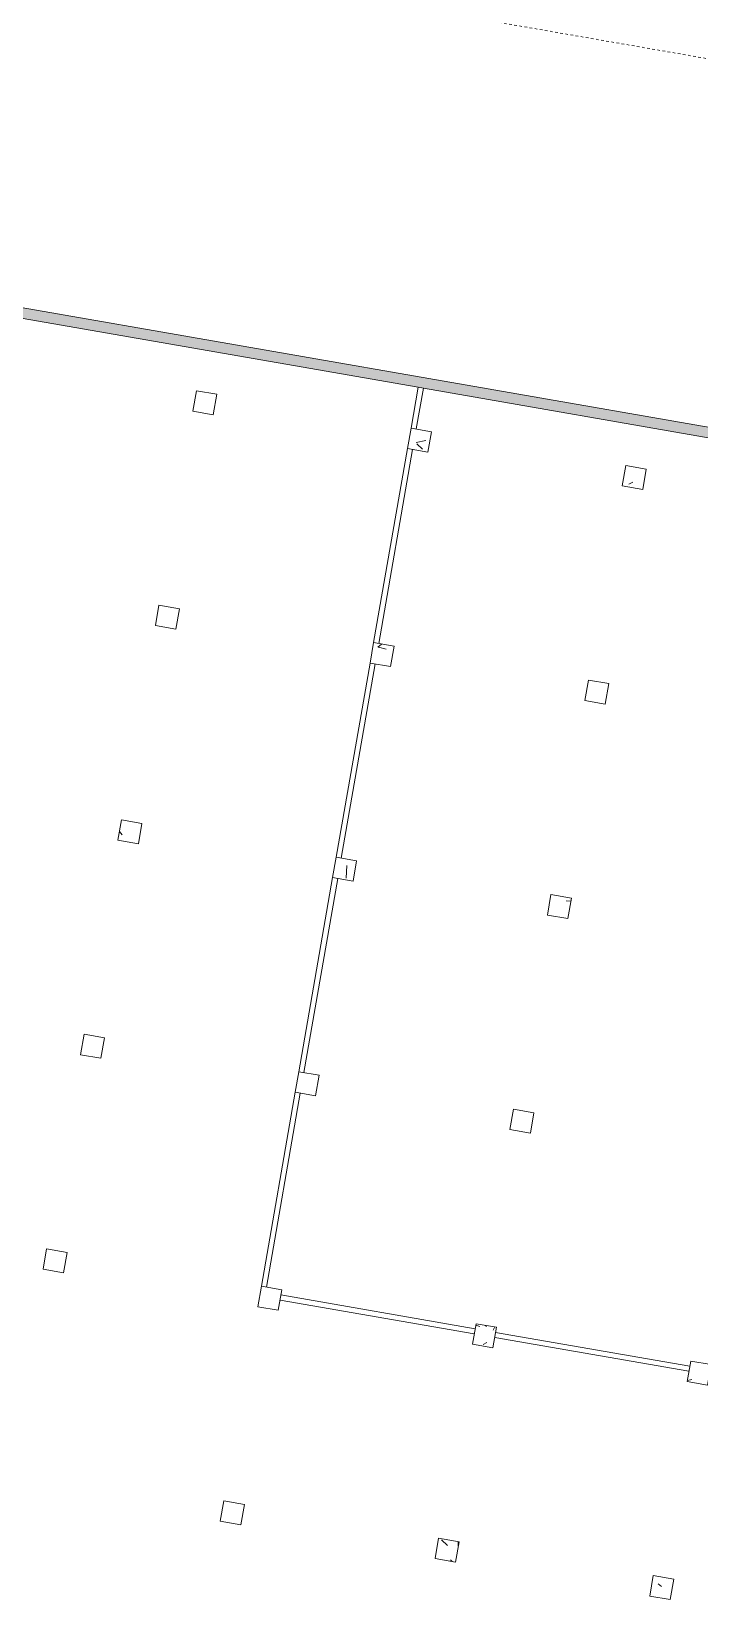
# Model space of a CAD drawing. Extents: x 274235 to 276654, y 142848 to 144425.
# Drawn here: x 276171.3 to 276197, y 143186.4 to 143246.9 of the extents above; entities that cross this region are included whole.
import ezdxf

# ---------------------------------------------------------------- set-up
doc = ezdxf.new("R2010")
doc.units = 0
doc.header["$LTSCALE"] = 1.5
doc.linetypes.add('IMPORT-SITE-SETBACK$0$_ACM-G-DASHED _2_', pattern=[19.049999999999997, 12.7, -6.35])
doc.layers.get('0').update_dxf_attribs({"linetype": 'CONTINUOUS', "lineweight": 0})
for name, color, linetype, lineweight in [('_ACM-A-DETL', 7, 'CONTINUOUS', 5), ('_ACM-A-WALL-FULL', 6, 'CONTINUOUS', 13), ('_ACM-A-WALL-PATT', 8, 'CONTINUOUS', 9), ('_ACM-S-STRU-CLOS', 5, 'CONTINUOUS', 5), ('SITE for basement_dwg', 8, 'CONTINUOUS', 5), ('SITE-SETBACK$0$_ACM-A-SITE-SETB-HIRS', 7, 'IMPORT-SITE-SETBACK$0$_ACM-G-DASHED _2_', 18)]:
    doc.layers.add(name, color=color, linetype=linetype, lineweight=lineweight)

# ---------------------------------------------------------------- blocks, each defined once
blk = doc.blocks.new('SITE for basement_dwg-3947335-B1_Working')
at = {"layer": 'SITE-SETBACK$0$_ACM-A-SITE-SETB-HIRS'}
blk.add_line((148744.9005432137, 257687.7945137033), (435970.5349240431, 257687.7945155389), dxfattribs=at)
blk = doc.blocks.new('M_Concrete-Rectangular-Column - 800 x 800mm-V592-B1_Working')
at = {"layer": '_ACM-S-STRU-CLOS'}
h = blk.add_hatch(dxfattribs=at)
h.set_pattern_fill('FP_371', color=256, style=0, pattern_type=2)
h.set_pattern_definition([(49.99999999999999, (-933004.1240000001, -780804.565), (3643.681986006824, -318.7812880006761), [381, -4191]), (355, (-933004.1240000001, -780804.565), (-704.8562580461121, 3821.135846227694), [304.8, -3352.8]), (100.451, (-932700.484, -780831.13), (2938.852362929117, 3502.332152374178), [323.8, -3561.801]), (46.184, (-933004.1240000001, -779788.565), (5421.581919880712, -840.8554984886337), [571.5, -6286.5]), (96.636, (-932552.325, -779858.635), (4748.051319755933, 4948.551449789822), [485.7, -5342.701999999999]), (351.184, (-933004.1240000001, -779788.565), (4748.100788072627, 4948.506072045693), [457.2, -5029.2]), (21, (-932496.1240000001, -780042.565), (3032.287836333134, -2045.304476687058), [381, -4191]), (326, (-932496.1240000001, -780042.565), (1236.042244531653, 3683.761809559103), [304.8, -3352.8]), (71.45100000000001, (-932243.433, -780213.007), (4268.342513760047, 1638.424823382678), [323.8, -3561.801]), (37.50000000000001, (-933004.1240000001, -780804.565), (61.77206501183639, 1691.100777463062), [167.64, -3144.52, 167.64, -6601.46]), (37.50000000000001, (-933004.1240000001, -780804.565), (61.77206501183639, 1691.100777463062), [-3479.8, -3235.96, 167.64, -3197.86]), (7.499999999999999, (-933004.1240000001, -780804.565), (1336.393250206115, 2003.61149636239), [167.64, -1772.92, 167.64, -4351.02]), (7.499999999999999, (-933004.1240000001, -780804.565), (1336.393250206115, 2003.61149636239), [-2108.2, -3068.32, 167.64, -1115.06]), (327.5, (-934136.964, -780804.565), (2711.817807077548, -114.578640950727), [167.64, -1102.36, -9220.2]), (327.5, (-934136.964, -780804.565), (2711.817807077548, -114.578640950727), [-1270, 167.64, -3794.76, -5257.8]), (327.5, (-934136.964, -780804.565), (2711.817807077548, -114.578640950727), [-5232.4, 167.64, -5090.16]), (317.5, (-934644.964, -780804.565), (2962.585592803855, 508.5334453662156), [167.64, -1483.36, 167.64, -6197.6]), (317.5, (-934644.964, -780804.565), (2962.585592803855, 508.5334453662156), [-1818.64, -2463.8, 167.64, -3566.16])])
h.paths.add_polyline_path([(400.00000000081, -399.999999999216), (400.00000000081, 400.0000000007753), (-399.999999999216, 400.0000000007753), (-399.999999999216, -399.999999999216)])
at = {"layer": '_ACM-A-DETL', "color": 250}
for p, q in [((400.0000000000002, 400.0000000000002), (-399.9999999999999, 400.0000000000002)), ((-399.9999999999999, 400.0000000000002), (-399.9999999999999, -399.9999999999999)), ((400.0000000000002, -399.9999999999999), (400.0000000000002, 400.0000000000002)), ((-399.9999999999999, -399.9999999999999), (400.0000000000002, -399.9999999999999))]:
    blk.add_line(p, q, dxfattribs=at)
blk = doc.blocks.new('M_Concrete-Rectangular-Column - 800 x 800mm-V593-B1_Working')
at = {"layer": '_ACM-S-STRU-CLOS'}
h = blk.add_hatch(dxfattribs=at)
h.set_pattern_fill('FP_372', color=256, style=0, pattern_type=2)
h.set_pattern_definition([(49.99999999999999, (-924604.1240000001, -780804.565), (3643.681986006824, -318.7812880006761), [381, -4191]), (355, (-924604.1240000001, -780804.565), (-704.8562580461121, 3821.135846227694), [304.8, -3352.8]), (100.451, (-924300.484, -780831.13), (2938.852362929117, 3502.332152374178), [323.8, -3561.801]), (46.184, (-924604.1240000001, -779788.565), (5421.581919880712, -840.8554984886337), [571.5, -6286.5]), (96.636, (-924152.325, -779858.635), (4748.051319755933, 4948.551449789822), [485.7, -5342.701999999999]), (351.184, (-924604.1240000001, -779788.565), (4748.100788072627, 4948.506072045693), [457.2, -5029.2]), (21, (-924096.1240000001, -780042.565), (3032.287836333134, -2045.304476687058), [381, -4191]), (326, (-924096.1240000001, -780042.565), (1236.042244531653, 3683.761809559103), [304.8, -3352.8]), (71.45100000000001, (-923843.433, -780213.007), (4268.342513760047, 1638.424823382678), [323.8, -3561.801]), (37.50000000000001, (-924604.1240000001, -780804.565), (61.77206501183639, 1691.100777463062), [167.64, -3144.52, 167.64, -6601.46]), (37.50000000000001, (-924604.1240000001, -780804.565), (61.77206501183639, 1691.100777463062), [-3479.8, -3235.96, 167.64, -3197.86]), (7.499999999999999, (-924604.1240000001, -780804.565), (1336.393250206115, 2003.61149636239), [167.64, -1772.92, 167.64, -4351.02]), (7.499999999999999, (-924604.1240000001, -780804.565), (1336.393250206115, 2003.61149636239), [-2108.2, -3068.32, 167.64, -1115.06]), (327.5, (-925736.964, -780804.565), (2711.817807077548, -114.578640950727), [167.64, -1102.36, -9220.2]), (327.5, (-925736.964, -780804.565), (2711.817807077548, -114.578640950727), [-1270, 167.64, -3794.76, -5257.8]), (327.5, (-925736.964, -780804.565), (2711.817807077548, -114.578640950727), [-5232.4, 167.64, -5090.16]), (317.5, (-926244.964, -780804.565), (2962.585592803855, 508.5334453662156), [167.64, -1483.36, 167.64, -6197.6]), (317.5, (-926244.964, -780804.565), (2962.585592803855, 508.5334453662156), [-1818.64, -2463.8, 167.64, -3566.16])])
h.paths.add_polyline_path([(400.0000000008793, -399.999999999112), (400.0000000008793, 400.0000000008793), (-399.9999999990774, 400.0000000008793), (-399.9999999990774, -399.999999999112)])
at = {"layer": '_ACM-A-DETL', "color": 250}
for p, q in [((400.0000000000002, 400.0000000000002), (-399.9999999999999, 400.0000000000002)), ((-399.9999999999999, 400.0000000000002), (-399.9999999999999, -399.9999999999999)), ((400.0000000000002, -399.9999999999999), (400.0000000000002, 400.0000000000002)), ((-399.9999999999999, -399.9999999999999), (400.0000000000002, -399.9999999999999))]:
    blk.add_line(p, q, dxfattribs=at)
blk = doc.blocks.new('M_Concrete-Rectangular-Column - 800 x 800mm-V594-B1_Working')
at = {"layer": '_ACM-A-DETL', "color": 250}
for p, q in [((400.0000000000002, 400.0000000000002), (-399.9999999999999, 400.0000000000002)), ((-399.9999999999999, 400.0000000000002), (-399.9999999999999, -399.9999999999999)), ((400.0000000000002, -399.9999999999999), (400.0000000000002, 400.0000000000002)), ((-399.9999999999999, -399.9999999999999), (400.0000000000002, -399.9999999999999))]:
    blk.add_line(p, q, dxfattribs=at)
blk = doc.blocks.new('M_Concrete-Rectangular-Column - 800 x 800mm-V596-B1_Working')
at = {"layer": '_ACM-A-DETL', "color": 250}
for p, q in [((400.0000000000002, 400.0000000000002), (-399.9999999999999, 400.0000000000002)), ((-399.9999999999999, 400.0000000000002), (-399.9999999999999, -399.9999999999999)), ((400.0000000000002, -399.9999999999999), (400.0000000000002, 400.0000000000002)), ((-399.9999999999999, -399.9999999999999), (400.0000000000002, -399.9999999999999))]:
    blk.add_line(p, q, dxfattribs=at)
blk = doc.blocks.new('M_Concrete-Rectangular-Column - 800 x 800mm-V603-B1_Working')
at = {"layer": '_ACM-S-STRU-CLOS'}
h = blk.add_hatch(dxfattribs=at)
h.set_pattern_fill('FP_377', color=256, style=0, pattern_type=2)
h.set_pattern_definition([(49.99999999999999, (-924604.1240000001, -789204.565), (3643.681986006824, -318.7812880006761), [381, -4191]), (355, (-924604.1240000001, -789204.565), (-704.8562580461121, 3821.135846227694), [304.8, -3352.8]), (100.451, (-924300.484, -789231.13), (2938.852362929117, 3502.332152374178), [323.8, -3561.801]), (46.184, (-924604.1240000001, -788188.565), (5421.581919880712, -840.8554984886337), [571.5, -6286.5]), (96.636, (-924152.325, -788258.635), (4748.051319755933, 4948.551449789822), [485.7, -5342.701999999999]), (351.184, (-924604.1240000001, -788188.565), (4748.100788072627, 4948.506072045693), [457.2, -5029.2]), (21, (-924096.1240000001, -788442.565), (3032.287836333134, -2045.304476687058), [381, -4191]), (326, (-924096.1240000001, -788442.565), (1236.042244531653, 3683.761809559103), [304.8, -3352.8]), (71.45100000000001, (-923843.433, -788613.007), (4268.342513760047, 1638.424823382678), [323.8, -3561.801]), (37.50000000000001, (-924604.1240000001, -789204.565), (61.77206501183639, 1691.100777463062), [167.64, -3144.52, 167.64, -6601.46]), (37.50000000000001, (-924604.1240000001, -789204.565), (61.77206501183639, 1691.100777463062), [-3479.8, -3235.96, 167.64, -3197.86]), (7.499999999999999, (-924604.1240000001, -789204.565), (1336.393250206115, 2003.61149636239), [167.64, -1772.92, 167.64, -4351.02]), (7.499999999999999, (-924604.1240000001, -789204.565), (1336.393250206115, 2003.61149636239), [-2108.2, -3068.32, 167.64, -1115.06]), (327.5, (-925736.964, -789204.565), (2711.817807077548, -114.578640950727), [167.64, -1102.36, -9220.2]), (327.5, (-925736.964, -789204.565), (2711.817807077548, -114.578640950727), [-1270, 167.64, -3794.76, -5257.8]), (327.5, (-925736.964, -789204.565), (2711.817807077548, -114.578640950727), [-5232.4, 167.64, -5090.16]), (317.5, (-926244.964, -789204.565), (2962.585592803855, 508.5334453662156), [167.64, -1483.36, 167.64, -6197.6]), (317.5, (-926244.964, -789204.565), (2962.585592803855, 508.5334453662156), [-1818.64, -2463.8, 167.64, -3566.16])])
h.paths.add_polyline_path([(400.0000000008793, -399.999999999216), (400.0000000008793, 400.0000000007753), (-399.9999999990774, 400.0000000007753), (-399.9999999990774, -399.999999999216)])
at = {"layer": '_ACM-A-DETL', "color": 250}
for p, q in [((400.0000000000002, 400.0000000000002), (-399.9999999999999, 400.0000000000002)), ((-399.9999999999999, 400.0000000000002), (-399.9999999999999, -399.9999999999999)), ((400.0000000000002, -399.9999999999999), (400.0000000000002, 400.0000000000002)), ((-399.9999999999999, -399.9999999999999), (400.0000000000002, -399.9999999999999))]:
    blk.add_line(p, q, dxfattribs=at)
blk = doc.blocks.new('M_Concrete-Rectangular-Column - 800 x 800mm-V604-B1_Working')
at = {"layer": '_ACM-A-DETL', "color": 250}
for p, q in [((400.0000000000002, 400.0000000000002), (-399.9999999999999, 400.0000000000002)), ((-399.9999999999999, 400.0000000000002), (-399.9999999999999, -399.9999999999999)), ((400.0000000000002, -399.9999999999999), (400.0000000000002, 400.0000000000002)), ((-399.9999999999999, -399.9999999999999), (400.0000000000002, -399.9999999999999))]:
    blk.add_line(p, q, dxfattribs=at)
blk = doc.blocks.new('M_Concrete-Rectangular-Column - 800 x 800mm-V606-B1_Working')
at = {"layer": '_ACM-A-DETL', "color": 250}
for p, q in [((400.0000000000002, 400.0000000000002), (-399.9999999999999, 400.0000000000002)), ((-399.9999999999999, 400.0000000000002), (-399.9999999999999, -399.9999999999999)), ((400.0000000000002, -399.9999999999999), (400.0000000000002, 400.0000000000002)), ((-399.9999999999999, -399.9999999999999), (400.0000000000002, -399.9999999999999))]:
    blk.add_line(p, q, dxfattribs=at)
blk = doc.blocks.new('M_Concrete-Rectangular-Column - 800 x 800mm-V613-B1_Working')
at = {"layer": '_ACM-S-STRU-CLOS'}
h = blk.add_hatch(dxfattribs=at)
h.set_pattern_fill('FP_382', color=256, style=0, pattern_type=2)
h.set_pattern_definition([(49.99999999999999, (-924604.1240000001, -797604.565), (3643.681986006824, -318.7812880006761), [381, -4191]), (355, (-924604.1240000001, -797604.565), (-704.8562580461121, 3821.135846227694), [304.8, -3352.8]), (100.451, (-924300.484, -797631.13), (2938.852362929117, 3502.332152374178), [323.8, -3561.801]), (46.184, (-924604.1240000001, -796588.565), (5421.581919880712, -840.8554984886337), [571.5, -6286.5]), (96.636, (-924152.325, -796658.635), (4748.051319755933, 4948.551449789822), [485.7, -5342.701999999999]), (351.184, (-924604.1240000001, -796588.565), (4748.100788072627, 4948.506072045693), [457.2, -5029.2]), (21, (-924096.1240000001, -796842.565), (3032.287836333134, -2045.304476687058), [381, -4191]), (326, (-924096.1240000001, -796842.565), (1236.042244531653, 3683.761809559103), [304.8, -3352.8]), (71.45100000000001, (-923843.433, -797013.007), (4268.342513760047, 1638.424823382678), [323.8, -3561.801]), (37.50000000000001, (-924604.1240000001, -797604.565), (61.77206501183639, 1691.100777463062), [167.64, -3144.52, 167.64, -6601.46]), (37.50000000000001, (-924604.1240000001, -797604.565), (61.77206501183639, 1691.100777463062), [-3479.8, -3235.96, 167.64, -3197.86]), (7.499999999999999, (-924604.1240000001, -797604.565), (1336.393250206115, 2003.61149636239), [167.64, -1772.92, 167.64, -4351.02]), (7.499999999999999, (-924604.1240000001, -797604.565), (1336.393250206115, 2003.61149636239), [-2108.2, -3068.32, 167.64, -1115.06]), (327.5, (-925736.964, -797604.565), (2711.817807077548, -114.578640950727), [167.64, -1102.36, -9220.2]), (327.5, (-925736.964, -797604.565), (2711.817807077548, -114.578640950727), [-1270, 167.64, -3794.76, -5257.8]), (327.5, (-925736.964, -797604.565), (2711.817807077548, -114.578640950727), [-5232.4, 167.64, -5090.16]), (317.5, (-926244.964, -797604.565), (2962.585592803855, 508.5334453662156), [167.64, -1483.36, 167.64, -6197.6]), (317.5, (-926244.964, -797604.565), (2962.585592803855, 508.5334453662156), [-1818.64, -2463.8, 167.64, -3566.16])])
h.paths.add_polyline_path([(400.0000000010179, -399.9999999991814), (400.0000000010179, 400.00000000081), (-399.9999999989388, 400.00000000081), (-399.9999999989388, -399.9999999991814)])
at = {"layer": '_ACM-A-DETL', "color": 250}
for p, q in [((400.0000000000002, 400.0000000000002), (-399.9999999999999, 400.0000000000002)), ((-399.9999999999999, 400.0000000000002), (-399.9999999999999, -399.9999999999999)), ((400.0000000000002, -399.9999999999999), (400.0000000000002, 400.0000000000002)), ((-399.9999999999999, -399.9999999999999), (400.0000000000002, -399.9999999999999))]:
    blk.add_line(p, q, dxfattribs=at)
blk = doc.blocks.new('M_Concrete-Rectangular-Column - 800 x 800mm-V614-B1_Working')
at = {"layer": '_ACM-S-STRU-CLOS'}
h = blk.add_hatch(dxfattribs=at)
h.set_pattern_fill('FP_383', color=256, style=0, pattern_type=2)
h.set_pattern_definition([(49.99999999999999, (-916204.1240000001, -797604.565), (3643.681986006824, -318.7812880006761), [381, -4191]), (355, (-916204.1240000001, -797604.565), (-704.8562580461121, 3821.135846227694), [304.8, -3352.8]), (100.451, (-915900.484, -797631.13), (2938.852362929117, 3502.332152374178), [323.8, -3561.801]), (46.184, (-916204.1240000001, -796588.565), (5421.581919880712, -840.8554984886337), [571.5, -6286.5]), (96.636, (-915752.325, -796658.635), (4748.051319755933, 4948.551449789822), [485.7, -5342.701999999999]), (351.184, (-916204.1240000001, -796588.565), (4748.100788072627, 4948.506072045693), [457.2, -5029.2]), (21, (-915696.1240000001, -796842.565), (3032.287836333134, -2045.304476687058), [381, -4191]), (326, (-915696.1240000001, -796842.565), (1236.042244531653, 3683.761809559103), [304.8, -3352.8]), (71.45100000000001, (-915443.433, -797013.007), (4268.342513760047, 1638.424823382678), [323.8, -3561.801]), (37.50000000000001, (-916204.1240000001, -797604.565), (61.77206501183639, 1691.100777463062), [167.64, -3144.52, 167.64, -6601.46]), (37.50000000000001, (-916204.1240000001, -797604.565), (61.77206501183639, 1691.100777463062), [-3479.8, -3235.96, 167.64, -3197.86]), (7.499999999999999, (-916204.1240000001, -797604.565), (1336.393250206115, 2003.61149636239), [167.64, -1772.92, 167.64, -4351.02]), (7.499999999999999, (-916204.1240000001, -797604.565), (1336.393250206115, 2003.61149636239), [-2108.2, -3068.32, 167.64, -1115.06]), (327.5, (-917336.964, -797604.565), (2711.817807077548, -114.578640950727), [167.64, -1102.36, -9220.2]), (327.5, (-917336.964, -797604.565), (2711.817807077548, -114.578640950727), [-1270, 167.64, -3794.76, -5257.8]), (327.5, (-917336.964, -797604.565), (2711.817807077548, -114.578640950727), [-5232.4, 167.64, -5090.16]), (317.5, (-917844.964, -797604.565), (2962.585592803855, 508.5334453662156), [167.64, -1483.36, 167.64, -6197.6]), (317.5, (-917844.964, -797604.565), (2962.585592803855, 508.5334453662156), [-1818.64, -2463.8, 167.64, -3566.16])])
h.paths.add_polyline_path([(400.0000000010179, -399.9999999991987), (400.0000000010179, 400.0000000007927), (-399.9999999990081, 400.0000000007927), (-399.9999999990081, -399.9999999991987)])
at = {"layer": '_ACM-A-DETL', "color": 250}
for p, q in [((400.0000000000002, 400.0000000000002), (-399.9999999999999, 400.0000000000002)), ((-399.9999999999999, 400.0000000000002), (-399.9999999999999, -399.9999999999999)), ((400.0000000000002, -399.9999999999999), (400.0000000000002, 400.0000000000002)), ((-399.9999999999999, -399.9999999999999), (400.0000000000002, -399.9999999999999))]:
    blk.add_line(p, q, dxfattribs=at)
blk = doc.blocks.new('M_Concrete-Rectangular-Column - 800 x 800mm-V616-B1_Working')
at = {"layer": '_ACM-S-STRU-CLOS'}
h = blk.add_hatch(dxfattribs=at)
h.set_pattern_fill('FP_384', color=256, style=0, pattern_type=2)
h.set_pattern_definition([(49.99999999999999, (-907804.1240000001, -797604.565), (3643.681986006824, -318.7812880006761), [381, -4191]), (355, (-907804.1240000001, -797604.565), (-704.8562580461121, 3821.135846227694), [304.8, -3352.8]), (100.451, (-907500.484, -797631.13), (2938.852362929117, 3502.332152374178), [323.8, -3561.801]), (46.184, (-907804.1240000001, -796588.565), (5421.581919880712, -840.8554984886337), [571.5, -6286.5]), (96.636, (-907352.325, -796658.635), (4748.051319755933, 4948.551449789822), [485.7, -5342.701999999999]), (351.184, (-907804.1240000001, -796588.565), (4748.100788072627, 4948.506072045693), [457.2, -5029.2]), (21, (-907296.1240000001, -796842.565), (3032.287836333134, -2045.304476687058), [381, -4191]), (326, (-907296.1240000001, -796842.565), (1236.042244531653, 3683.761809559103), [304.8, -3352.8]), (71.45100000000001, (-907043.433, -797013.007), (4268.342513760047, 1638.424823382678), [323.8, -3561.801]), (37.50000000000001, (-907804.1240000001, -797604.565), (61.77206501183639, 1691.100777463062), [167.64, -3144.52, 167.64, -6601.46]), (37.50000000000001, (-907804.1240000001, -797604.565), (61.77206501183639, 1691.100777463062), [-3479.8, -3235.96, 167.64, -3197.86]), (7.499999999999999, (-907804.1240000001, -797604.565), (1336.393250206115, 2003.61149636239), [167.64, -1772.92, 167.64, -4351.02]), (7.499999999999999, (-907804.1240000001, -797604.565), (1336.393250206115, 2003.61149636239), [-2108.2, -3068.32, 167.64, -1115.06]), (327.5, (-908936.964, -797604.565), (2711.817807077548, -114.578640950727), [167.64, -1102.36, -9220.2]), (327.5, (-908936.964, -797604.565), (2711.817807077548, -114.578640950727), [-1270, 167.64, -3794.76, -5257.8]), (327.5, (-908936.964, -797604.565), (2711.817807077548, -114.578640950727), [-5232.4, 167.64, -5090.16]), (317.5, (-909444.964, -797604.565), (2962.585592803855, 508.5334453662156), [167.64, -1483.36, 167.64, -6197.6]), (317.5, (-909444.964, -797604.565), (2962.585592803855, 508.5334453662156), [-1818.64, -2463.8, 167.64, -3566.16])])
h.paths.add_polyline_path([(400.0000000009486, -399.9999999992334), (400.0000000009486, 400.000000000758), (-399.9999999990774, 400.000000000758), (-399.9999999990774, -399.9999999992334)])
at = {"layer": '_ACM-A-DETL', "color": 250}
for p, q in [((400.0000000000002, 400.0000000000002), (-399.9999999999999, 400.0000000000002)), ((-399.9999999999999, 400.0000000000002), (-399.9999999999999, -399.9999999999999)), ((400.0000000000002, -399.9999999999999), (400.0000000000002, 400.0000000000002)), ((-399.9999999999999, -399.9999999999999), (400.0000000000002, -399.9999999999999))]:
    blk.add_line(p, q, dxfattribs=at)
blk = doc.blocks.new('M_Concrete-Rectangular-Column - 800 x 800mm-V623-B1_Working')
at = {"layer": '_ACM-A-DETL', "color": 250}
for p, q in [((400.0000000000002, 400.0000000000002), (-399.9999999999999, 400.0000000000002)), ((-399.9999999999999, 400.0000000000002), (-399.9999999999999, -399.9999999999999)), ((400.0000000000002, -399.9999999999999), (400.0000000000002, 400.0000000000002)), ((-399.9999999999999, -399.9999999999999), (400.0000000000002, -399.9999999999999))]:
    blk.add_line(p, q, dxfattribs=at)
blk = doc.blocks.new('M_Concrete-Rectangular-Column - 800 x 800mm-V624-B1_Working')
at = {"layer": '_ACM-S-STRU-CLOS'}
h = blk.add_hatch(dxfattribs=at)
h.set_pattern_fill('FP_390', color=256, style=0, pattern_type=2)
h.set_pattern_definition([(49.99999999999999, (-916204.1240000001, -806004.565), (3643.681986006824, -318.7812880006761), [381, -4191]), (355, (-916204.1240000001, -806004.565), (-704.8562580461121, 3821.135846227694), [304.8, -3352.8]), (100.451, (-915900.484, -806031.13), (2938.852362929117, 3502.332152374178), [323.8, -3561.801]), (46.184, (-916204.1240000001, -804988.565), (5421.581919880712, -840.8554984886337), [571.5, -6286.5]), (96.636, (-915752.325, -805058.635), (4748.051319755933, 4948.551449789822), [485.7, -5342.701999999999]), (351.184, (-916204.1240000001, -804988.565), (4748.100788072627, 4948.506072045693), [457.2, -5029.2]), (21, (-915696.1240000001, -805242.565), (3032.287836333134, -2045.304476687058), [381, -4191]), (326, (-915696.1240000001, -805242.565), (1236.042244531653, 3683.761809559103), [304.8, -3352.8]), (71.45100000000001, (-915443.433, -805413.007), (4268.342513760047, 1638.424823382678), [323.8, -3561.801]), (37.50000000000001, (-916204.1240000001, -806004.565), (61.77206501183639, 1691.100777463062), [167.64, -3144.52, 167.64, -6601.46]), (37.50000000000001, (-916204.1240000001, -806004.565), (61.77206501183639, 1691.100777463062), [-3479.8, -3235.96, 167.64, -3197.86]), (7.499999999999999, (-916204.1240000001, -806004.565), (1336.393250206115, 2003.61149636239), [167.64, -1772.92, 167.64, -4351.02]), (7.499999999999999, (-916204.1240000001, -806004.565), (1336.393250206115, 2003.61149636239), [-2108.2, -3068.32, 167.64, -1115.06]), (327.5, (-917336.964, -806004.565), (2711.817807077548, -114.578640950727), [167.64, -1102.36, -9220.2]), (327.5, (-917336.964, -806004.565), (2711.817807077548, -114.578640950727), [-1270, 167.64, -3794.76, -5257.8]), (327.5, (-917336.964, -806004.565), (2711.817807077548, -114.578640950727), [-5232.4, 167.64, -5090.16]), (317.5, (-917844.964, -806004.565), (2962.585592803855, 508.5334453662156), [167.64, -1483.36, 167.64, -6197.6]), (317.5, (-917844.964, -806004.565), (2962.585592803855, 508.5334453662156), [-1818.64, -2463.8, 167.64, -3566.16])])
h.paths.add_polyline_path([(400.0000000009486, -399.9999999991381), (400.0000000009486, 400.0000000008533), (-399.9999999990774, 400.0000000008533), (-399.9999999990774, -399.9999999991381)])
at = {"layer": '_ACM-A-DETL', "color": 250}
for p, q in [((400.0000000000002, 400.0000000000002), (-399.9999999999999, 400.0000000000002)), ((-399.9999999999999, 400.0000000000002), (-399.9999999999999, -399.9999999999999)), ((400.0000000000002, -399.9999999999999), (400.0000000000002, 400.0000000000002)), ((-399.9999999999999, -399.9999999999999), (400.0000000000002, -399.9999999999999))]:
    blk.add_line(p, q, dxfattribs=at)
blk = doc.blocks.new('M_Concrete-Rectangular-Column - 800 x 800mm-V626-B1_Working')
at = {"layer": '_ACM-A-DETL', "color": 250}
for p, q in [((400.0000000000002, 400.0000000000002), (-399.9999999999999, 400.0000000000002)), ((-399.9999999999999, 400.0000000000002), (-399.9999999999999, -399.9999999999999)), ((400.0000000000002, -399.9999999999999), (400.0000000000002, 400.0000000000002)), ((-399.9999999999999, -399.9999999999999), (400.0000000000002, -399.9999999999999))]:
    blk.add_line(p, q, dxfattribs=at)
blk = doc.blocks.new('M_Concrete-Rectangular-Column - 800 x 800mm-V633-B1_Working')
at = {"layer": '_ACM-S-STRU-CLOS'}
h = blk.add_hatch(dxfattribs=at)
h.set_pattern_fill('FP_395', color=256, style=0, pattern_type=2)
h.set_pattern_definition([(49.99999999999999, (-924604.1240000001, -814404.565), (3643.681986006824, -318.7812880006761), [381, -4191]), (355, (-924604.1240000001, -814404.565), (-704.8562580461121, 3821.135846227694), [304.8, -3352.8]), (100.451, (-924300.484, -814431.13), (2938.852362929117, 3502.332152374178), [323.8, -3561.801]), (46.184, (-924604.1240000001, -813388.565), (5421.581919880712, -840.8554984886337), [571.5, -6286.5]), (96.636, (-924152.325, -813458.635), (4748.051319755933, 4948.551449789822), [485.7, -5342.701999999999]), (351.184, (-924604.1240000001, -813388.565), (4748.100788072627, 4948.506072045693), [457.2, -5029.2]), (21, (-924096.1240000001, -813642.565), (3032.287836333134, -2045.304476687058), [381, -4191]), (326, (-924096.1240000001, -813642.565), (1236.042244531653, 3683.761809559103), [304.8, -3352.8]), (71.45100000000001, (-923843.433, -813813.007), (4268.342513760047, 1638.424823382678), [323.8, -3561.801]), (37.50000000000001, (-924604.1240000001, -814404.565), (61.77206501183639, 1691.100777463062), [167.64, -3144.52, 167.64, -6601.46]), (37.50000000000001, (-924604.1240000001, -814404.565), (61.77206501183639, 1691.100777463062), [-3479.8, -3235.96, 167.64, -3197.86]), (7.499999999999999, (-924604.1240000001, -814404.565), (1336.393250206115, 2003.61149636239), [167.64, -1772.92, 167.64, -4351.02]), (7.499999999999999, (-924604.1240000001, -814404.565), (1336.393250206115, 2003.61149636239), [-2108.2, -3068.32, 167.64, -1115.06]), (327.5, (-925736.964, -814404.565), (2711.817807077548, -114.578640950727), [167.64, -1102.36, -9220.2]), (327.5, (-925736.964, -814404.565), (2711.817807077548, -114.578640950727), [-1270, 167.64, -3794.76, -5257.8]), (327.5, (-925736.964, -814404.565), (2711.817807077548, -114.578640950727), [-5232.4, 167.64, -5090.16]), (317.5, (-926244.964, -814404.565), (2962.585592803855, 508.5334453662156), [167.64, -1483.36, 167.64, -6197.6]), (317.5, (-926244.964, -814404.565), (2962.585592803855, 508.5334453662156), [-1818.64, -2463.8, 167.64, -3566.16])])
h.paths.add_polyline_path([(400.0000000009486, -399.9999999990774), (400.0000000009486, 400.0000000009226), (-399.9999999990081, 400.0000000009226), (-399.9999999990081, -399.9999999990774)])
at = {"layer": '_ACM-A-DETL', "color": 250}
for p, q in [((400.0000000000002, 400.0000000000002), (-399.9999999999999, 400.0000000000002)), ((-399.9999999999999, 400.0000000000002), (-399.9999999999999, -399.9999999999999)), ((400.0000000000002, -399.9999999999999), (400.0000000000002, 400.0000000000002)), ((-399.9999999999999, -399.9999999999999), (400.0000000000002, -399.9999999999999))]:
    blk.add_line(p, q, dxfattribs=at)
blk = doc.blocks.new('M_Concrete-Rectangular-Column - 800 x 800mm-V634-B1_Working')
at = {"layer": '_ACM-S-STRU-CLOS'}
h = blk.add_hatch(dxfattribs=at)
h.set_pattern_fill('FP_396', color=256, style=0, pattern_type=2)
h.set_pattern_definition([(49.99999999999999, (-916204.1240000001, -814404.565), (3643.681986006824, -318.7812880006761), [381, -4191]), (355, (-916204.1240000001, -814404.565), (-704.8562580461121, 3821.135846227694), [304.8, -3352.8]), (100.451, (-915900.484, -814431.13), (2938.852362929117, 3502.332152374178), [323.8, -3561.801]), (46.184, (-916204.1240000001, -813388.565), (5421.581919880712, -840.8554984886337), [571.5, -6286.5]), (96.636, (-915752.325, -813458.635), (4748.051319755933, 4948.551449789822), [485.7, -5342.701999999999]), (351.184, (-916204.1240000001, -813388.565), (4748.100788072627, 4948.506072045693), [457.2, -5029.2]), (21, (-915696.1240000001, -813642.565), (3032.287836333134, -2045.304476687058), [381, -4191]), (326, (-915696.1240000001, -813642.565), (1236.042244531653, 3683.761809559103), [304.8, -3352.8]), (71.45100000000001, (-915443.433, -813813.007), (4268.342513760047, 1638.424823382678), [323.8, -3561.801]), (37.50000000000001, (-916204.1240000001, -814404.565), (61.77206501183639, 1691.100777463062), [167.64, -3144.52, 167.64, -6601.46]), (37.50000000000001, (-916204.1240000001, -814404.565), (61.77206501183639, 1691.100777463062), [-3479.8, -3235.96, 167.64, -3197.86]), (7.499999999999999, (-916204.1240000001, -814404.565), (1336.393250206115, 2003.61149636239), [167.64, -1772.92, 167.64, -4351.02]), (7.499999999999999, (-916204.1240000001, -814404.565), (1336.393250206115, 2003.61149636239), [-2108.2, -3068.32, 167.64, -1115.06]), (327.5, (-917336.964, -814404.565), (2711.817807077548, -114.578640950727), [167.64, -1102.36, -9220.2]), (327.5, (-917336.964, -814404.565), (2711.817807077548, -114.578640950727), [-1270, 167.64, -3794.76, -5257.8]), (327.5, (-917336.964, -814404.565), (2711.817807077548, -114.578640950727), [-5232.4, 167.64, -5090.16]), (317.5, (-917844.964, -814404.565), (2962.585592803855, 508.5334453662156), [167.64, -1483.36, 167.64, -6197.6]), (317.5, (-917844.964, -814404.565), (2962.585592803855, 508.5334453662156), [-1818.64, -2463.8, 167.64, -3566.16])])
h.paths.add_polyline_path([(400.0000000009486, -399.9999999991034), (400.0000000009486, 400.0000000008966), (-399.9999999990774, 400.0000000008966), (-399.9999999990774, -399.9999999991034)])
at = {"layer": '_ACM-A-DETL', "color": 250}
for p, q in [((400.0000000000002, 400.0000000000002), (-399.9999999999999, 400.0000000000002)), ((-399.9999999999999, 400.0000000000002), (-399.9999999999999, -399.9999999999999)), ((400.0000000000002, -399.9999999999999), (400.0000000000002, 400.0000000000002)), ((-399.9999999999999, -399.9999999999999), (400.0000000000002, -399.9999999999999))]:
    blk.add_line(p, q, dxfattribs=at)
blk = doc.blocks.new('M_Concrete-Rectangular-Column - 800 x 800mm-V636-B1_Working')
at = {"layer": '_ACM-A-DETL', "color": 250}
for p, q in [((400.0000000000002, 400.0000000000002), (-399.9999999999999, 400.0000000000002)), ((-399.9999999999999, 400.0000000000002), (-399.9999999999999, -399.9999999999999)), ((400.0000000000002, -399.9999999999999), (400.0000000000002, 400.0000000000002)), ((-399.9999999999999, -399.9999999999999), (400.0000000000002, -399.9999999999999))]:
    blk.add_line(p, q, dxfattribs=at)
blk = doc.blocks.new('M_Concrete-Rectangular-Column - 800 x 800mm-V655-B1_Working')
at = {"layer": '_ACM-S-STRU-CLOS'}
h = blk.add_hatch(dxfattribs=at)
h.set_pattern_fill('FP_409', color=256, style=0, pattern_type=2)
h.set_pattern_definition([(49.99999999999999, (-933004.1240000001, -772404.565), (3643.681986006824, -318.7812880006761), [381, -4191]), (355, (-933004.1240000001, -772404.565), (-704.8562580461121, 3821.135846227694), [304.8, -3352.8]), (100.451, (-932700.484, -772431.13), (2938.852362929117, 3502.332152374178), [323.8, -3561.801]), (46.184, (-933004.1240000001, -771388.565), (5421.581919880712, -840.8554984886337), [571.5, -6286.5]), (96.636, (-932552.325, -771458.635), (4748.051319755933, 4948.551449789822), [485.7, -5342.701999999999]), (351.184, (-933004.1240000001, -771388.565), (4748.100788072627, 4948.506072045693), [457.2, -5029.2]), (21, (-932496.1240000001, -771642.565), (3032.287836333134, -2045.304476687058), [381, -4191]), (326, (-932496.1240000001, -771642.565), (1236.042244531653, 3683.761809559103), [304.8, -3352.8]), (71.45100000000001, (-932243.433, -771813.007), (4268.342513760047, 1638.424823382678), [323.8, -3561.801]), (37.50000000000001, (-933004.1240000001, -772404.565), (61.77206501183639, 1691.100777463062), [167.64, -3144.52, 167.64, -6601.46]), (37.50000000000001, (-933004.1240000001, -772404.565), (61.77206501183639, 1691.100777463062), [-3479.8, -3235.96, 167.64, -3197.86]), (7.499999999999999, (-933004.1240000001, -772404.565), (1336.393250206115, 2003.61149636239), [167.64, -1772.92, 167.64, -4351.02]), (7.499999999999999, (-933004.1240000001, -772404.565), (1336.393250206115, 2003.61149636239), [-2108.2, -3068.32, 167.64, -1115.06]), (327.5, (-934136.964, -772404.565), (2711.817807077548, -114.578640950727), [167.64, -1102.36, -9220.2]), (327.5, (-934136.964, -772404.565), (2711.817807077548, -114.578640950727), [-1270, 167.64, -3794.76, -5257.8]), (327.5, (-934136.964, -772404.565), (2711.817807077548, -114.578640950727), [-5232.4, 167.64, -5090.16]), (317.5, (-934644.964, -772404.565), (2962.585592803855, 508.5334453662156), [167.64, -1483.36, 167.64, -6197.6]), (317.5, (-934644.964, -772404.565), (2962.585592803855, 508.5334453662156), [-1818.64, -2463.8, 167.64, -3566.16])])
h.paths.add_polyline_path([(400.0000000008793, -399.9999999992853), (400.0000000008793, 400.0000000007061), (-399.9999999991467, 400.0000000007061), (-399.9999999991467, -399.9999999992853)])
at = {"layer": '_ACM-A-DETL', "color": 250}
for p, q in [((400.0000000000002, 400.0000000000002), (-399.9999999999999, 400.0000000000002)), ((-399.9999999999999, 400.0000000000002), (-399.9999999999999, -399.9999999999999)), ((400.0000000000002, -399.9999999999999), (400.0000000000002, 400.0000000000002)), ((-399.9999999999999, -399.9999999999999), (400.0000000000002, -399.9999999999999))]:
    blk.add_line(p, q, dxfattribs=at)
blk = doc.blocks.new('M_Concrete-Rectangular-Column - 800 x 800mm-V656-B1_Working')
at = {"layer": '_ACM-S-STRU-CLOS'}
h = blk.add_hatch(dxfattribs=at)
h.set_pattern_fill('FP_410', color=256, style=0, pattern_type=2)
h.set_pattern_definition([(49.99999999999999, (-924604.1240000001, -772404.565), (3643.681986006824, -318.7812880006761), [381, -4191]), (355, (-924604.1240000001, -772404.565), (-704.8562580461121, 3821.135846227694), [304.8, -3352.8]), (100.451, (-924300.484, -772431.13), (2938.852362929117, 3502.332152374178), [323.8, -3561.801]), (46.184, (-924604.1240000001, -771388.565), (5421.581919880712, -840.8554984886337), [571.5, -6286.5]), (96.636, (-924152.325, -771458.635), (4748.051319755933, 4948.551449789822), [485.7, -5342.701999999999]), (351.184, (-924604.1240000001, -771388.565), (4748.100788072627, 4948.506072045693), [457.2, -5029.2]), (21, (-924096.1240000001, -771642.565), (3032.287836333134, -2045.304476687058), [381, -4191]), (326, (-924096.1240000001, -771642.565), (1236.042244531653, 3683.761809559103), [304.8, -3352.8]), (71.45100000000001, (-923843.433, -771813.007), (4268.342513760047, 1638.424823382678), [323.8, -3561.801]), (37.50000000000001, (-924604.1240000001, -772404.565), (61.77206501183639, 1691.100777463062), [167.64, -3144.52, 167.64, -6601.46]), (37.50000000000001, (-924604.1240000001, -772404.565), (61.77206501183639, 1691.100777463062), [-3479.8, -3235.96, 167.64, -3197.86]), (7.499999999999999, (-924604.1240000001, -772404.565), (1336.393250206115, 2003.61149636239), [167.64, -1772.92, 167.64, -4351.02]), (7.499999999999999, (-924604.1240000001, -772404.565), (1336.393250206115, 2003.61149636239), [-2108.2, -3068.32, 167.64, -1115.06]), (327.5, (-925736.964, -772404.565), (2711.817807077548, -114.578640950727), [167.64, -1102.36, -9220.2]), (327.5, (-925736.964, -772404.565), (2711.817807077548, -114.578640950727), [-1270, 167.64, -3794.76, -5257.8]), (327.5, (-925736.964, -772404.565), (2711.817807077548, -114.578640950727), [-5232.4, 167.64, -5090.16]), (317.5, (-926244.964, -772404.565), (2962.585592803855, 508.5334453662156), [167.64, -1483.36, 167.64, -6197.6]), (317.5, (-926244.964, -772404.565), (2962.585592803855, 508.5334453662156), [-1818.64, -2463.8, 167.64, -3566.16])])
h.paths.add_polyline_path([(400.0000000009486, -399.9999999991814), (400.0000000009486, 400.00000000081), (-399.9999999990081, 400.00000000081), (-399.9999999990081, -399.9999999991814)])
at = {"layer": '_ACM-A-DETL', "color": 250}
for p, q in [((400.0000000000002, 400.0000000000002), (-399.9999999999999, 400.0000000000002)), ((-399.9999999999999, 400.0000000000002), (-399.9999999999999, -399.9999999999999)), ((400.0000000000002, -399.9999999999999), (400.0000000000002, 400.0000000000002)), ((-399.9999999999999, -399.9999999999999), (400.0000000000002, -399.9999999999999))]:
    blk.add_line(p, q, dxfattribs=at)
blk = doc.blocks.new('M_Concrete-Rectangular-Column - 800 x 800mm-V657-B1_Working')
at = {"layer": '_ACM-A-DETL', "color": 250}
for p, q in [((400.0000000000002, 400.0000000000002), (-399.9999999999999, 400.0000000000002)), ((-399.9999999999999, 400.0000000000002), (-399.9999999999999, -399.9999999999999)), ((400.0000000000002, -399.9999999999999), (400.0000000000002, 400.0000000000002)), ((-399.9999999999999, -399.9999999999999), (400.0000000000002, -399.9999999999999))]:
    blk.add_line(p, q, dxfattribs=at)
blk = doc.blocks.new('BASEMENT20250512')
at = {"layer": '_ACM-A-WALL-PATT', "lineweight": 5}
blk.add_hatch(color=256, dxfattribs=at).paths.add_polyline_path([(1019312.661537504, 816404.5644441061), (1019312.661537504, 816804.564444106), (843604.1240170274, 816804.5644441067), (843604.1240170274, 816404.5644441064), (1017587.159494382, 816404.5644441061)])
at = {"layer": '_ACM-A-WALL-FULL', "lineweight": 9}
for p, q in [((1019312.661537502, 816804.5644441051), (843604.1240170266, 816804.5644441056)), ((844004.1240170266, 816404.5644441056), (915804.1237490256, 816404.5644441054)), ((915804.1237490256, 816404.5644441055), (915804.1237490256, 814804.5650720361)), ((916004.1237490255, 816404.5644441054), (1019312.661537502, 816404.564444105)), ((916004.1237490255, 814804.5650720361), (916004.1237490255, 816404.5644441055)), ((915804.1237490256, 814004.5650720361), (915804.1237490256, 806404.565101814)), ((916004.1237490255, 806404.565101814), (916004.1237490255, 814004.5650720361)), ((915804.1237490256, 805604.5651018139), (915804.1237490255, 798004.5651315916)), ((916004.1237490254, 798004.5651315916), (916004.1237490255, 805604.5651018139)), ((915804.1237490255, 797204.5651315916), (915804.1237490255, 789604.5651613695)), ((916004.1237490254, 789604.5651613695), (916004.1237490254, 797204.5651315916)), ((915804.1237490255, 788804.5651613695), (915804.1237490255, 781204.5651911473)), ((916004.1237490254, 781204.5651911473), (916004.1237490254, 788804.5651613694)), ((924204.1237192478, 781004.5651911474), (916604.1237490255, 781004.5651911474)), ((932604.1236894699, 781004.5651911473), (925004.1237192476, 781004.5651911474)), ((916604.1237490255, 780804.5651911475), (924204.1237192478, 780804.5651911475)), ((925004.1237192476, 780804.5651911475), (932604.1236894699, 780804.5651911475))]:
    blk.add_line(p, q, dxfattribs=at)
at = {"layer": '_ACM-A-WALL-FULL'}
blk.add_line((916004.1237490255, 816404.5644441055), (915804.1237490256, 816404.5644441055), dxfattribs=at)
at = {"layer": '_ACM-S-STRU-CLOS'}
for name, p in [('M_Concrete-Rectangular-Column - 800 x 800mm-V636-B1_Working', (907804.1237788034, 814404.5650720361)), ('M_Concrete-Rectangular-Column - 800 x 800mm-V634-B1_Working', (916204.1237490256, 814404.5650720361)), ('M_Concrete-Rectangular-Column - 800 x 800mm-V633-B1_Working', (924604.1237192478, 814404.5650720361)), ('M_Concrete-Rectangular-Column - 800 x 800mm-V626-B1_Working', (907804.1237788034, 806004.565101814)), ('M_Concrete-Rectangular-Column - 800 x 800mm-V624-B1_Working', (916204.1237490256, 806004.565101814)), ('M_Concrete-Rectangular-Column - 800 x 800mm-V623-B1_Working', (924604.1237192478, 806004.565101814)), ('M_Concrete-Rectangular-Column - 800 x 800mm-V616-B1_Working', (907804.1237788034, 797604.5651315917)), ('M_Concrete-Rectangular-Column - 800 x 800mm-V614-B1_Working', (916204.1237490256, 797604.5651315917)), ('M_Concrete-Rectangular-Column - 800 x 800mm-V613-B1_Working', (924604.1237192478, 797604.5651315917)), ('M_Concrete-Rectangular-Column - 800 x 800mm-V606-B1_Working', (907804.1237788034, 789204.5651613696)), ('M_Concrete-Rectangular-Column - 800 x 800mm-V604-B1_Working', (916204.1237490256, 789204.5651613696)), ('M_Concrete-Rectangular-Column - 800 x 800mm-V603-B1_Working', (924604.1237192478, 789204.5651613696)), ('M_Concrete-Rectangular-Column - 800 x 800mm-V596-B1_Working', (907804.1237788034, 780804.5651911473)), ('M_Concrete-Rectangular-Column - 800 x 800mm-V594-B1_Working', (916204.1237490256, 780804.5651911473)), ('M_Concrete-Rectangular-Column - 800 x 800mm-V593-B1_Working', (924604.1237192478, 780804.5651911473)), ('M_Concrete-Rectangular-Column - 800 x 800mm-V592-B1_Working', (933004.12368947, 780804.5651911473)), ('M_Concrete-Rectangular-Column - 800 x 800mm-V657-B1_Working', (916204.1237490256, 772404.565220925)), ('M_Concrete-Rectangular-Column - 800 x 800mm-V656-B1_Working', (924604.1237192478, 772404.565220925)), ('M_Concrete-Rectangular-Column - 800 x 800mm-V655-B1_Working', (933004.12368947, 772404.565220925))]:
    blk.add_blockref(name, p, dxfattribs=at)
at = {"layer": 'SITE for basement_dwg', "color": 250}
blk.add_blockref('SITE for basement_dwg-3947335-B1_Working', (617306.3804256108, 573116.7708000222), dxfattribs=at)

msp = doc.modelspace()

# ---------------------------------------------------------------- block references
at = {"xscale": 0.0009999999999999994, "yscale": 0.001, "zscale": 0.001, "rotation": 350.1075696352769}
msp.add_blockref('BASEMENT20250512', (275143.7222229671, 142586.2208173259), dxfattribs=at)

doc.saveas('drawing.dxf')
